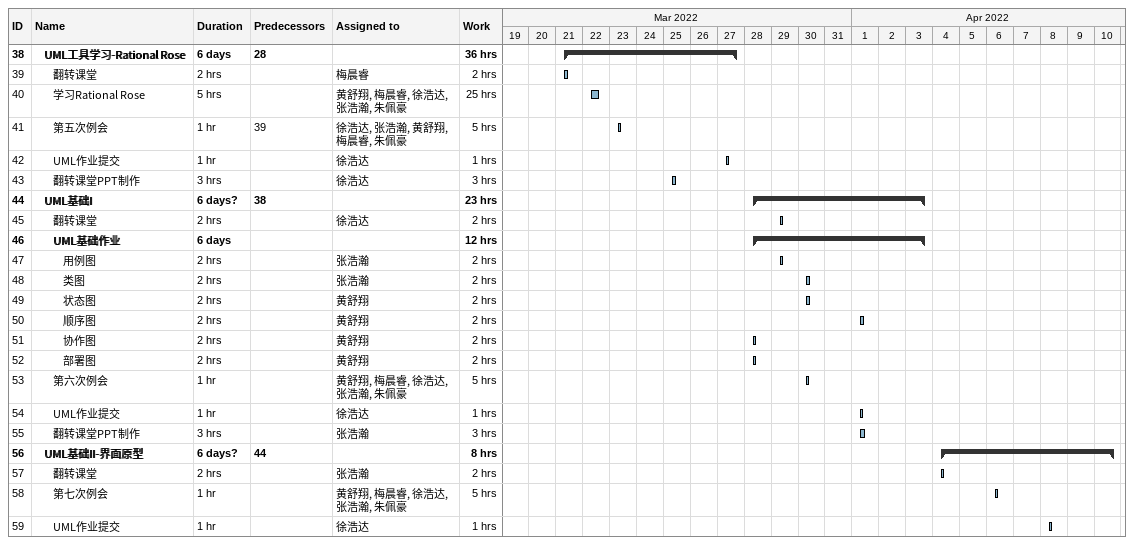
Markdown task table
| ID | Level | Task | Duration | Start | Finish | Predecessors | Resources | Work (h) |
|---|---|---|---|---|---|---|---|---|
| 38 | 2 | **UML工具学习-Rational Rose** | 6d | 2022-03-21 | 2022-03-27 | 28 |  | 36 |
| 39 | 3 | 翻转课堂 | 2h | 2022-03-21 | 2022-03-21 |  | 梅晨睿 | 2 |
| 40 | 3 | 学习Rational Rose | 5h | 2022-03-22 | 2022-03-22 |  | 黄舒翔, 梅晨睿, 徐浩达, 张浩瀚, 朱佩豪 | 25 |
| 41 | 3 | 第五次例会 | 1h | 2022-03-23 | 2022-03-23 | 39 | 徐浩达, 张浩瀚, 黄舒翔, 梅晨睿, 朱佩豪 | 5 |
| 42 | 3 | UML作业提交 | 1h | 2022-03-27 | 2022-03-27 |  | 徐浩达 | 1 |
| 43 | 3 | 翻转课堂PPT制作 | 3h | 2022-03-25 | 2022-03-25 |  | 徐浩达 | 3 |
| 44 | 2 | **UML基础I** | 6d? | 2022-03-28 | 2022-04-03 | 38 |  | 23 |
| 45 | 3 | 翻转课堂 | 2h | 2022-03-29 | 2022-03-29 |  | 徐浩达 | 2 |
| 46 | 3 | **UML基础作业** | 6d | 2022-03-28 | 2022-04-03 |  |  | 12 |
| 47 | 4 | 用例图 | 2h | 2022-03-29 | 2022-03-29 |  | 张浩瀚 | 2 |
| 48 | 4 | 类图 | 2h | 2022-03-30 | 2022-03-30 |  | 张浩瀚 | 2 |
| 49 | 4 | 状态图 | 2h | 2022-03-30 | 2022-03-30 |  | 黄舒翔 | 2 |
| 50 | 4 | 顺序图 | 2h | 2022-04-01 | 2022-04-01 |  | 黄舒翔 | 2 |
| 51 | 4 | 协作图 | 2h | 2022-03-28 | 2022-03-28 |  | 黄舒翔 | 2 |
| 52 | 4 | 部署图 | 2h | 2022-03-28 | 2022-03-28 |  | 黄舒翔 | 2 |
| 53 | 3 | 第六次例会 | 1h | 2022-03-30 | 2022-03-30 |  | 黄舒翔, 梅晨睿, 徐浩达, 张浩瀚, 朱佩豪 | 5 |
| 54 | 3 | UML作业提交 | 1h | 2022-04-01 | 2022-04-01 |  | 徐浩达 | 1 |
| 55 | 3 | 翻转课堂PPT制作 | 3h | 2022-04-01 | 2022-04-01 |  | 张浩瀚 | 3 |
| 56 | 2 | **UML基础II-界面原型** | 6d? | 2022-04-04 | 2022-04-10 | 44 |  | 8 |
| 57 | 3 | 翻转课堂 | 2h | 2022-04-04 | 2022-04-04 |  | 张浩瀚 | 2 |
| 58 | 3 | 第七次例会 | 1h | 2022-04-06 | 2022-04-06 |  | 黄舒翔, 梅晨睿, 徐浩达, 张浩瀚, 朱佩豪 | 5 |
| 59 | 3 | UML作业提交 | 1h | 2022-04-08 | 2022-04-08 |  | 徐浩达 | 1 |
